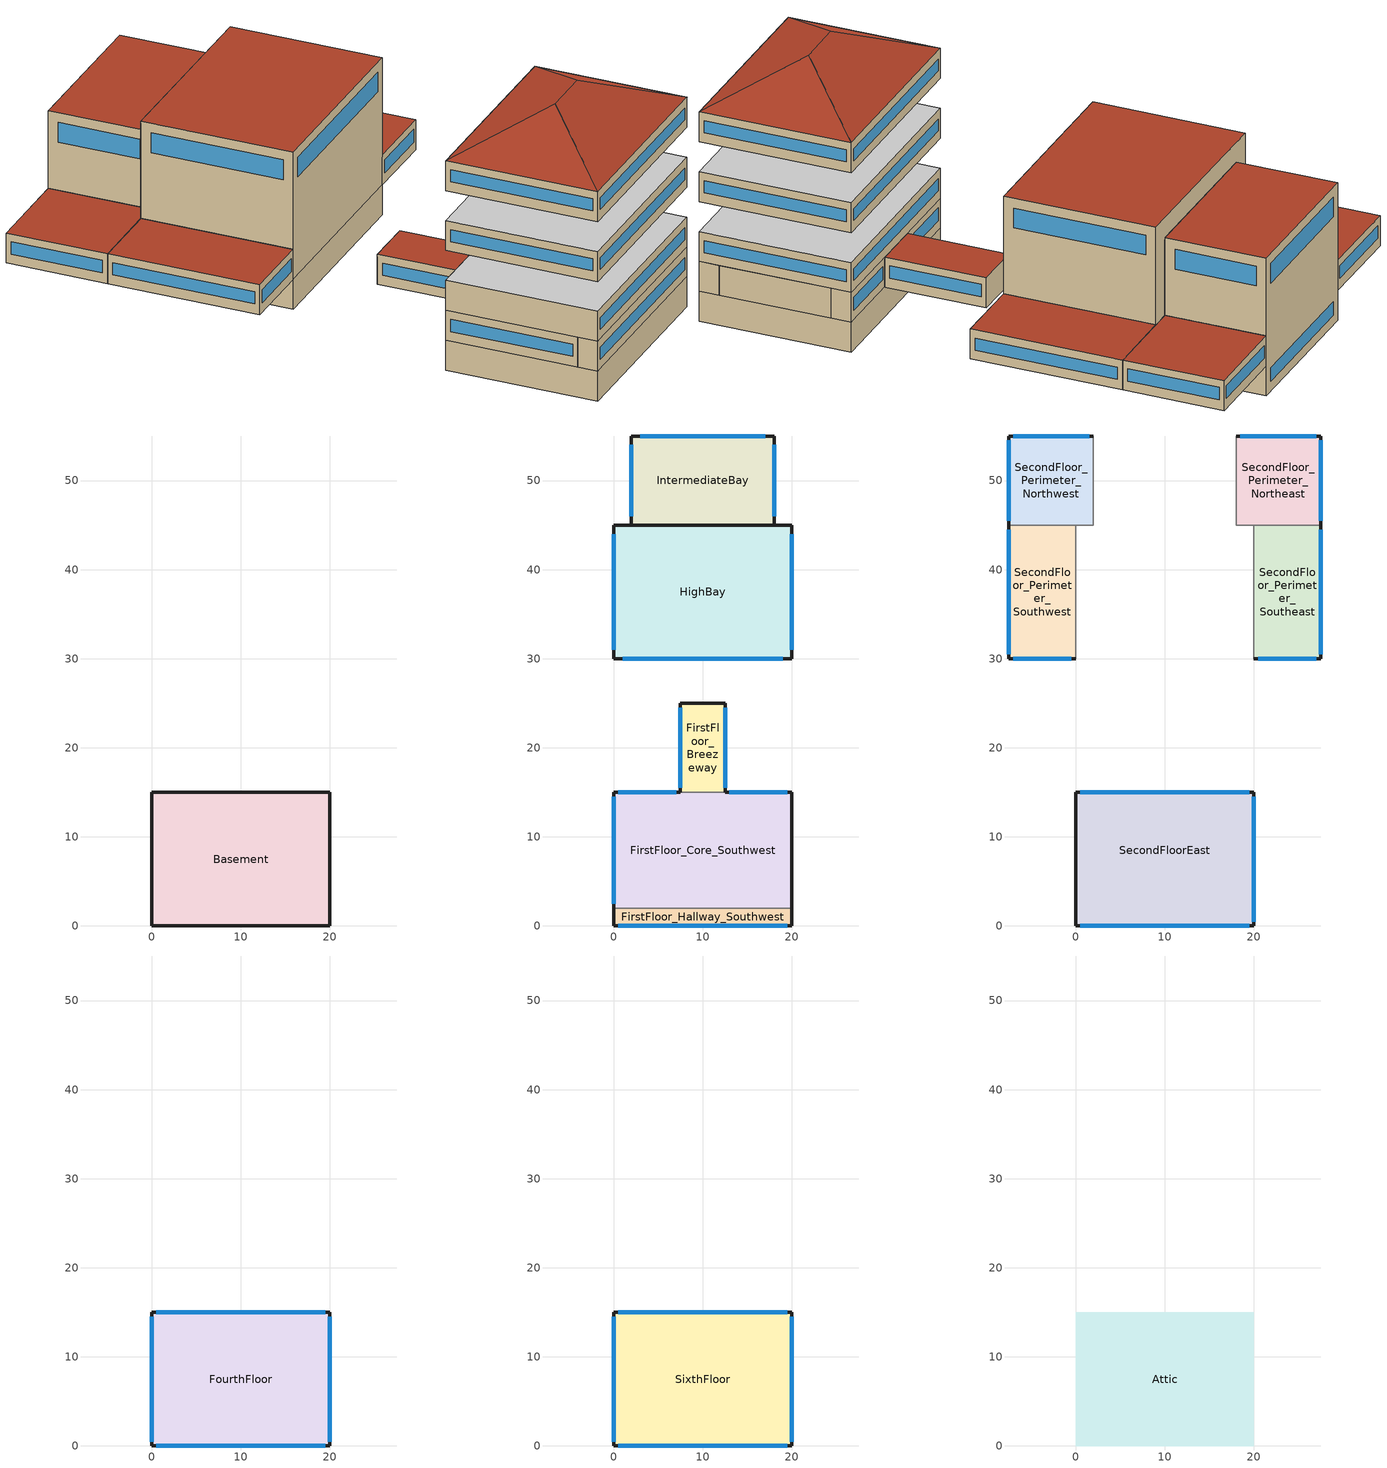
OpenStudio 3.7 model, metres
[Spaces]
Basement
 floor othersidecoefficients: 20,15 20,0 0,0 0,15 z-3.05
 wall othersidecoefficients: 0,0 20,0 20,15 0,15 0,0 z-3.05:0
FirstFloor_Core_Southwest
 floor to Basement: 20,15 20,2 0,2 0,15 z0
 wall outside: 20,2 20,13 20,15 12.5,15 / 7.5,15 0,15 0,2 z0:3.05
 wall to FirstFloor_Breezeway: 12.5,15 7.5,15 z0:3.05
 wall to FirstFloor_Hallway_Southwest: 0,2 20,2 z0:3.05
 window: 0,14.5 0,2.5 z1:2.23; 19.5,15 13,15 / 7,15 0.5,15 z1:2.31
FirstFloor_Breezeway
 floor ground: 12.5,25 12.5,15 7.5,15 7.5,25 z0
 wall outside: 12.5,15 12.5,25 7.5,25 7.5,15 z0:3.05
 window: 12.5,15.5 12.5,24.5 / 7.5,24.5 7.5,15.5 z1:2.26
 roof outside: 12.5,15 12.5,25 7.5,25 7.5,15 z3.05
HighBay
 floor ground: 20,45 20,30 0,30 0,45 z0
 wall outside: 2,45 0,45 0,30 20,30 20,45 18,45 z0:3.05; 20,30 20,45 / 0,45 0,30 z6.1:16; 0,30 20,30 z3.05:16; 20,45,16 20,45,6.1 18,45,6.1 18,45,14 2,45,14 2,45,6.1 0,45,6.1 0,45,16
 wall to IntermediateBay: 18,45 2,45 z0:14
 wall to SecondFloor_Perimeter_Southeast: 20,30 20,45 z3.05:6.1
 wall to SecondFloor_Perimeter_Southwest: 0,45 0,30 z3.05:6.1
 wall to SecondFloor_Perimeter_Northeast: 20,45 18,45 z3.05:6.1
 wall to SecondFloor_Perimeter_Northwest: 2,45 0,45 z3.05:6.1
 window: 1,30 19,30 / 20,31 20,44 / 0,44 0,31 z13:15
 roof outside: 20,30 20,45 0,45 0,30 z16
IntermediateBay
 floor ground: 18,55 18,45 2,45 2,55 z0
 wall outside: 18,55 2,55 z0:14; 2,55 2,45 / 18,45 18,55 z0:3.05; 2,55 2,45 / 18,45 18,55 z6.1:14
 wall to SecondFloor_Perimeter_Northwest: 2,55 2,45 z3.05:6.1
 wall to SecondFloor_Perimeter_Northeast: 18,45 18,55 z3.05:6.1
 window: 17,55 3,55 / 2,54 2,46 / 18,46 18,54 z11:13; 17,55 3,55 z1:2.39
 roof outside: 18,45 18,55 2,55 2,45 z14
FirstFloor_Hallway_Southwest
 floor to Basement: 20,2 20,0 0,0 0,2 z0
 wall outside: 0,2 0,0 20,0 20,2 z0:3.05
 window: 0.5,0 19.5,0 z1:2.19
SecondFloorEast
 floor to FirstFloor_Hallway_Southwest: 20,2 20,0 0,0 0,2 z3.05
 floor to FirstFloor_Core_Southwest: 20,15 20,2 0,2 0,15 z3.05
 wall outside: 20,0 20,15 0,15 0,0 20,0 z3.05:6.1
 window: 0.5,0 19.5,0 / 19.5,15 0.5,15 z4.05:5.24; 20,0.5 20,14.5 z4.05:5.26
 ceiling adiabatic: 20,0 20,15 0,15 0,0 z6.1
SecondFloor_Perimeter_Southwest
 floor outside: 0,45 0,30 -7.5,30 -7.5,45 z3.05
 wall outside: -7.5,45 -7.5,30 0,30 z3.05:6.1
 wall to SecondFloor_Perimeter_Northwest: 0,45 -7.5,45 z3.05:6.1
 window: -7.5,44.5 -7.5,30.5 z4.05:5.26; -7,30 -0.5,30 z4.05:5.36
 roof outside: 0,30 0,45 -7.5,45 -7.5,30 z6.1
SecondFloor_Perimeter_Southeast
 floor outside: 27.5,45 27.5,30 20,30 20,45 z3.05
 wall outside: 20,30 27.5,30 27.5,45 z3.05:6.1
 wall to SecondFloor_Perimeter_Northeast: 27.5,45 20,45 z3.05:6.1
 window: 27.5,30.5 27.5,44.5 z4.05:5.26; 20.5,30 27,30 z4.05:5.36
 roof outside: 27.5,30 27.5,45 20,45 20,30 z6.1
SecondFloor_Perimeter_Northwest
 floor outside: 2,55 2,45 -7.5,45 -7.5,55 z3.05
 wall outside: 2,55 -7.5,55 -7.5,45 z3.05:6.1
 window: -7.5,54.5 -7.5,45.5 z4.05:5.31; 1.5,55 -7,55 z4.05:5.32
 roof outside: 2,45 2,55 -7.5,55 -7.5,45 z6.1
SecondFloor_Perimeter_Northeast
 floor outside: 27.5,55 27.5,45 18,45 18,55 z3.05
 wall outside: 27.5,45 27.5,55 18,55 z3.05:6.1
 window: 27.5,45.5 27.5,54.5 z4.05:5.31; 27,55 18.5,55 z4.05:5.32
 roof outside: 27.5,45 27.5,55 18,55 18,45 z6.1
FourthFloor
 floor adiabatic: 20,15 20,0 0,0 0,15 z9.15
 wall outside: 0,15 0,0 20,0 20,15 0,15 z9.15:12.19
 window: 0.5,0 19.5,0 / 19.5,15 0.5,15 z10.15:11.34; 20,0.5 20,14.5 / 0,14.5 0,0.5 z10.15:11.36
 ceiling adiabatic: 20,0 20,15 0,15 0,0 z12.19
SixthFloor
 floor adiabatic: 20,15 20,0 0,0 0,15 z15.25
 wall outside: 0,0 20,0 20,15 0,15 0,0 z15.25:18.29
 window: 0.5,0 19.5,0 / 19.5,15 0.5,15 z16.25:17.44; 20,0.5 20,14.5 / 0,14.5 0,0.5 z16.25:17.46
Attic
 floor to SixthFloor: 20,15 20,0 0,0 0,15 z18.29
 roof outside: 12.5,7.5,22.04 20,15,18.29 0,15,18.29 7.5,7.5,22.04; 7.5,7.5,22.04 0,15,18.29 0,0,18.29; 7.5,7.5,22.04 0,0,18.29 20,0,18.29 12.5,7.5,22.04; 12.5,7.5,22.04 20,0,18.29 20,15,18.29
[Site]
Ottawa Int'l: Latitude {deg}=45.32; Longitude {deg}=-75.67; Time Zone {hr}=-5; Elevation {m}=114
[ClimateZones]
Climate Zone Institution Name 1=ASHRAE; Climate Zone Document Name 1=ANSI/ASHRAE Standard 169; Climate Zone Document Year 1=2006; Climate Zone Value 1=6A; Climate Zone Institution Name 2=CEC; Climate Zone Document Name 2=California Climate Zone Descriptions; Climate Zone Document Year 2=1995
[Building]
Building 1: Standards Number of Stories=7; Standards Number of Above Ground Stories=6; Standards Template=NECB2011; Standards Building Type=Office
[BuildingStory] Nominal Floor to Floor Height {m}=3.048
Name | Nominal Z Coordinate {m}
Building Story 1 | 0
Building Story 2 | 3.048
Building Story 4 | 9.144
Building Story 6 | 15.24
Attic Story 7 | 18.288
Basement Story 0 | -3.048
[Space]
Name | Space Type | Building Story | Thermal Zone
Basement | Space Function Electrical/Mechanical-sch-A | Basement Story 0 | TZ-Basement
FirstFloor_Core_Southwest | Space Function Office - open plan | Building Story 1 | TZ-FirstFloor_Core_Southwest
SecondFloorEast | Space Function Office - open plan | Building Story 2 | TZ-SecondFloor_East
FourthFloor | Space Function Office - open plan | Building Story 4 | TZ-FourthFloor
SixthFloor | Space Function Office - open plan | Building Story 6 | TZ-SixthFloor
FirstFloor_Breezeway | Space Function Office - open plan | Building Story 1 | TZ-FirstFloor_Breezeway
HighBay | Space Function Mfg - bay H > 15m | Building Story 1 | TZ-HighBay
IntermediateBay | Space Function Mfg - 7.5 <= bay H <= 15m | Building Story 1 | TZ-IntermediateBay
Attic | Space Function - undefined - | Attic Story 7 | TZ-Attic
SecondFloor_Perimeter_Southwest | Space Function Office - open plan | Building Story 2 | TZ-SecondFloor_Perimeter_Southwest
SecondFloor_Perimeter_Southeast | Space Function Office - open plan | Building Story 2 | TZ-SecondFloor_Perimeter_Southeast
SecondFloor_Perimeter_Northwest | Space Function Office - open plan | Building Story 2 | TZ-SecondFloor_Perimeter_Northwest
SecondFloor_Perimeter_Northeast | Space Function Office - open plan | Building Story 2 | TZ-SecondFloor_Perimeter_Northeast
FirstFloor_Hallway_Southwest | Space Function Corr. < 2.4m wide-sch-A | Building Story 1 | TZ-FirstFloor_Hallway_Southwest
[SpaceType] Standards Building Type=Space Function
Name | Standards Space Type
Space Function - undefined - | - undefined -
Space Function Corr. < 2.4m wide-sch-A | Corr. < 2.4m wide-sch-A
Space Function Electrical/Mechanical-sch-A | Electrical/Mechanical-sch-A
Space Function Mfg - 7.5 <= bay H <= 15m | Mfg - 7.5 <= bay H <= 15m
Space Function Mfg - bay H > 15m | Mfg - bay H > 15m
Space Function Office - open plan | Office - open plan
[ThermalZone] Use Ideal Air Loads=No
Name | Multiplier
TZ-Attic; TZ-Basement; TZ-FirstFloor_Breezeway; TZ-FirstFloor_Core_Southeast; TZ-FirstFloor_Core_Southwest; TZ-FirstFloor_Hallway_Southeast; TZ-FirstFloor_Hallway_Southwest; TZ-FirstFloor_Lobby; TZ-FirstFloor_Perimeter_Northeast; TZ-FirstFloor_Perimeter_Northwest; TZ-HighBay; TZ-IntermediateBay; TZ-SecondFloor_East; TZ-SecondFloor_West_Cantilever; TZ-SixthFloor; TZ-SecondFloor_Perimeter_Northeast; TZ-SecondFloor_Perimeter_Northwest; TZ-SecondFloor_Perimeter_Southeast; TZ-SecondFloor_Perimeter_Southwest
TZ-FourthFloor | 3
[Sizing:Zone] Zone Cooling Design Supply Air Temperature Input Method=SupplyAirTemperature; Zone Cooling Design Supply Air Temperature {C}=14; Zone Cooling Design Supply Air Temperature Difference {deltaC}=11.11; Zone Heating Design Supply Air Temperature Input Method=SupplyAirTemperature; Zone Heating Design Supply Air Temperature {C}=40; Zone Heating Design Supply Air Temperature Difference {deltaC}=11.11; Zone Cooling Design Supply Air Humidity Ratio {kg-H2O/kg-air}=0.0085; Zone Heating Design Supply Air Humidity Ratio {kg-H2O/kg-air}=0.008; Cooling Design Air Flow Method=DesignDay; Heating Design Air Flow Method=DesignDay; Account for Dedicated Outdoor Air System=No; Dedicated Outdoor Air System Control Strategy=NeutralSupplyAir; Dedicated Outdoor Air Low Setpoint Temperature for Design {C}=autosize; Dedicated Outdoor Air High Setpoint Temperature for Design {C}=autosize; Zone Load Sizing Method=Sensible Load Only No Latent Load; Zone Latent Cooling Design Supply Air Humidity Ratio Input Method=HumidityRatioDifference; Zone Cooling Design Supply Air Humidity Ratio Difference {kgWater/kgDryAir}=0.005; Zone Latent Heating Design Supply Air Humidity Ratio Input Method=HumidityRatioDifference; Zone Humidification Design Supply Air Humidity Ratio Difference {kgWater/kgDryAir}=0.005
TZ-Attic; TZ-Basement; TZ-FirstFloor_Breezeway; TZ-FirstFloor_Core_Southeast; TZ-FirstFloor_Core_Southwest; TZ-FirstFloor_Hallway_Southeast; TZ-FirstFloor_Hallway_Southwest; TZ-FirstFloor_Lobby; TZ-FirstFloor_Perimeter_Northeast; TZ-FirstFloor_Perimeter_Northwest; TZ-FourthFloor; TZ-HighBay; TZ-IntermediateBay; TZ-SecondFloor_East; TZ-SecondFloor_West_Cantilever; TZ-SixthFloor; TZ-SecondFloor_Perimeter_Northeast; TZ-SecondFloor_Perimeter_Northwest; TZ-SecondFloor_Perimeter_Southeast; TZ-SecondFloor_Perimeter_Southwest
